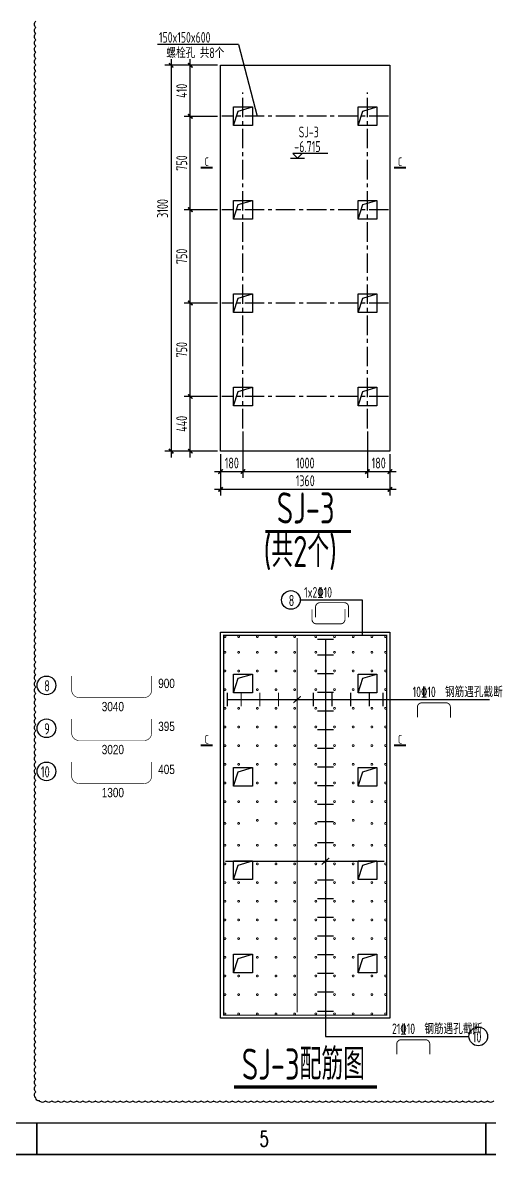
# Model space of a CAD drawing. Extents: x 214073 to 274589, y -287361 to -130190.
# Drawn here: x 243942 to 251440, y -235262 to -217079 of the extents above; entities that cross this region are included whole.
import ezdxf

# ---------------------------------------------------------------- set-up
doc = ezdxf.new("R2010")
doc.units = 0
doc.header["$LTSCALE"] = 500
doc.header["$MEASUREMENT"] = 0
doc.linetypes.add('CENTER', pattern=[2, 1.25, -0.25, 0.25, -0.25])
doc.layers.get('0').update_dxf_attribs({"linetype": 'CONTINUOUS'})
doc.layers.get('Defpoints').update_dxf_attribs({"linetype": 'CONTINUOUS'})
for name, color, linetype in [('1', 7, 'CONTINUOUS'), ('1_3PR_CIVI_E', 7, 'CONTINUOUS'), ('DIM', 3, 'CONTINUOUS'), ('PRDWWS', 7, 'CONTINUOUS'), ('REIN', 1, 'CONTINUOUS'), ('TEXT', 7, 'CONTINUOUS'), ('提资', 6, 'CONTINUOUS'), ('设备基础', 213, 'CONTINUOUS')]:
    doc.layers.add(name, color=color, linetype=linetype)
doc.layers.add('_TSZ_PLOT_MARK', color=1, linetype='CONTINUOUS', plot=False)
doc.styles.add('ACP1000普通样式', font='tssdeng.shx', dxfattribs={"width": 0.7, "bigfont": 'tssdchn.shx'})
doc.styles.add('bine', font='binee.shx', dxfattribs={"width": 0.7, "bigfont": 'binec.shx'})
doc.styles.add('HZ', font='romans.shx', dxfattribs={"width": 0.7, "bigfont": 'hz.shx'})
doc.styles.add('TSSD_Label', font='Tssdeng.shx', dxfattribs={"width": 0.7, "bigfont": 'hztxt.shx'})
doc.styles.add('TSSD_Rein', font='Tssdeng.shx', dxfattribs={"width": 0.7, "bigfont": 'hztxt.shx'})
doc.styles.add('轴线', font='tssdeng.shx', dxfattribs={"width": 0.7, "bigfont": 'tssdchn.shx'})
doc.dimstyles.new('_TCH_ARCH&&100', dxfattribs={"dimtxt": 175, "dimasz": 50, "dimexe": 100, "dimexo": 50, "dimgap": 50, "dimtad": 1, "dimdec": 0, "dimtxsty": 'TSSD_Rein', "dimblk": 'ARCHTICK', "dimcen": 2.5, "dimdle": 100, "dimclrd": 3, "dimclrt": 7, "dimazin": 2, "dimtfac": 1, "dimtdec": 0, "dimtix": 1, "dimtmove": 2, "dimatfit": 3, "dimarcsym": 0})

# ---------------------------------------------------------------- blocks, each defined once
blk = doc.blocks.new('_ArchTick')
at = {"color": 0, "const_width": 0.5}
blk.add_lwpolyline([(-0.71, -0.71), (0.71, 0.71)], dxfattribs=at)
blk = doc.blocks.new('*D2766')
at = {"layer": 'Defpoints', "color": 0, "transparency": 16777216}
for p in [(246636, -223085), (247122, -223085), (247122, -223965)]:
    blk.add_point(p, dxfattribs=at)
at = {"layer": '提资', "color": 0, "lineweight": -2, "transparency": 16777216}
for p, q in [((247072, -223085), (246536, -223085)), ((247072, -223965), (246536, -223965))]:
    blk.add_line(p, q, dxfattribs=at)
at = {"layer": '提资', "color": 3, "lineweight": -2, "transparency": 16777216}
blk.add_line((246636, -224065), (246636, -222985), dxfattribs=at)
at = {"layer": '提资', "color": 3, "lineweight": -2, "transparency": 16777216, "xscale": 50, "yscale": 50, "zscale": 50}
for p, rotation in [((246636, -223085), 90), ((246636, -223965), 270)]:
    blk.add_blockref('_ArchTick', p, dxfattribs=dict(at, rotation=rotation))
at = {"layer": '提资', "color": 7, "transparency": 16777216, "insert": (246498, -223525), "char_height": 175, "attachment_point": 5, "rotation": 90, "style": 'TSSD_Rein'}
blk.add_mtext('\\A1;440', dxfattribs=at)
blk = doc.blocks.new('*D2767')
at = {"layer": 'Defpoints', "color": 0, "transparency": 16777216}
for p in [(246636, -221585), (247122, -221585), (247122, -223085)]:
    blk.add_point(p, dxfattribs=at)
at = {"layer": '提资', "color": 0, "lineweight": -2, "transparency": 16777216}
for p, q in [((247072, -221585), (246536, -221585)), ((247072, -223085), (246536, -223085))]:
    blk.add_line(p, q, dxfattribs=at)
at = {"layer": '提资', "color": 3, "lineweight": -2, "transparency": 16777216}
blk.add_line((246636, -223185), (246636, -221485), dxfattribs=at)
at = {"layer": '提资', "color": 3, "lineweight": -2, "transparency": 16777216, "xscale": 50, "yscale": 50, "zscale": 50}
for p, rotation in [((246636, -221585), 90), ((246636, -223085), 270)]:
    blk.add_blockref('_ArchTick', p, dxfattribs=dict(at, rotation=rotation))
at = {"layer": '提资', "color": 7, "transparency": 16777216, "insert": (246498, -222335), "char_height": 175, "attachment_point": 5, "rotation": 90, "style": 'TSSD_Rein'}
blk.add_mtext('\\A1;750', dxfattribs=at)
blk = doc.blocks.new('*D2768')
at = {"layer": 'Defpoints', "color": 0, "transparency": 16777216}
for p in [(246636, -220085), (247122, -220085), (247122, -221585)]:
    blk.add_point(p, dxfattribs=at)
at = {"layer": '提资', "color": 3, "lineweight": -2, "transparency": 16777216}
blk.add_line((246636, -221685), (246636, -219985), dxfattribs=at)
at = {"layer": '提资', "color": 0, "lineweight": -2, "transparency": 16777216}
for p, q in [((247072, -220085), (246536, -220085)), ((247072, -221585), (246536, -221585))]:
    blk.add_line(p, q, dxfattribs=at)
at = {"layer": '提资', "color": 3, "lineweight": -2, "transparency": 16777216, "xscale": 50, "yscale": 50, "zscale": 50}
for p, rotation in [((246636, -220085), 90), ((246636, -221585), 270)]:
    blk.add_blockref('_ArchTick', p, dxfattribs=dict(at, rotation=rotation))
at = {"layer": '提资', "color": 7, "transparency": 16777216, "insert": (246498, -220835), "char_height": 175, "attachment_point": 5, "rotation": 90, "style": 'TSSD_Rein'}
blk.add_mtext('\\A1;750', dxfattribs=at)
blk = doc.blocks.new('*D2769')
at = {"layer": 'Defpoints', "color": 0, "transparency": 16777216}
for p in [(246636, -218585), (247122, -218585), (247122, -220085)]:
    blk.add_point(p, dxfattribs=at)
at = {"layer": '提资', "color": 3, "lineweight": -2, "transparency": 16777216}
blk.add_line((246636, -220185), (246636, -218485), dxfattribs=at)
at = {"layer": '提资', "color": 0, "lineweight": -2, "transparency": 16777216}
for p, q in [((247072, -218585), (246536, -218585)), ((247072, -220085), (246536, -220085))]:
    blk.add_line(p, q, dxfattribs=at)
at = {"layer": '提资', "color": 3, "lineweight": -2, "transparency": 16777216, "xscale": 50, "yscale": 50, "zscale": 50}
for p, rotation in [((246636, -218585), 90), ((246636, -220085), 270)]:
    blk.add_blockref('_ArchTick', p, dxfattribs=dict(at, rotation=rotation))
at = {"layer": '提资', "color": 7, "transparency": 16777216, "insert": (246498, -219335), "char_height": 175, "attachment_point": 5, "rotation": 90, "style": 'TSSD_Rein'}
blk.add_mtext('\\A1;750', dxfattribs=at)
blk = doc.blocks.new('*D2770')
at = {"layer": 'Defpoints', "color": 0, "transparency": 16777216}
for p in [(247482, -223599), (247122, -223965), (247482, -224292)]:
    blk.add_point(p, dxfattribs=at)
at = {"layer": '提资', "color": 0, "lineweight": -2, "transparency": 16777216}
for p, q in [((247482, -223649), (247482, -224392)), ((247122, -224015), (247122, -224392))]:
    blk.add_line(p, q, dxfattribs=at)
at = {"layer": '提资', "color": 3, "lineweight": -2, "transparency": 16777216}
blk.add_line((247022, -224292), (247582, -224292), dxfattribs=at)
at = {"layer": '提资', "color": 3, "lineweight": -2, "transparency": 16777216, "xscale": 50, "yscale": 50, "zscale": 50, "rotation": 180}
blk.add_blockref('_ArchTick', (247122, -224292), dxfattribs=at)
at = {"layer": '提资', "color": 3, "lineweight": -2, "transparency": 16777216, "xscale": 50, "yscale": 50, "zscale": 50}
blk.add_blockref('_ArchTick', (247482, -224292), dxfattribs=at)
at = {"layer": '提资', "color": 7, "transparency": 16777216, "insert": (247302, -224155), "char_height": 175, "attachment_point": 5, "style": 'TSSD_Rein'}
blk.add_mtext('\\A1;180', dxfattribs=at)
blk = doc.blocks.new('*D2771')
at = {"layer": 'Defpoints', "color": 0, "transparency": 16777216}
for p in [(247482, -223599), (249482, -223599), (249482, -224292)]:
    blk.add_point(p, dxfattribs=at)
at = {"layer": '提资', "color": 0, "lineweight": -2, "transparency": 16777216}
for p, q in [((247482, -223649), (247482, -224392)), ((249482, -223649), (249482, -224392))]:
    blk.add_line(p, q, dxfattribs=at)
at = {"layer": '提资', "color": 3, "lineweight": -2, "transparency": 16777216}
blk.add_line((247382, -224292), (249582, -224292), dxfattribs=at)
at = {"layer": '提资', "color": 3, "lineweight": -2, "transparency": 16777216, "xscale": 50, "yscale": 50, "zscale": 50, "rotation": 180}
blk.add_blockref('_ArchTick', (247482, -224292), dxfattribs=at)
at = {"layer": '提资', "color": 3, "lineweight": -2, "transparency": 16777216, "xscale": 50, "yscale": 50, "zscale": 50}
blk.add_blockref('_ArchTick', (249482, -224292), dxfattribs=at)
at = {"layer": '提资', "color": 7, "transparency": 16777216, "insert": (248482, -224155), "char_height": 175, "attachment_point": 5, "style": 'TSSD_Rein'}
blk.add_mtext('\\A1;1000', dxfattribs=at)
blk = doc.blocks.new('*D2772')
at = {"layer": 'Defpoints', "color": 0, "transparency": 16777216}
for p in [(249482, -223599), (249842, -223965), (249842, -224292)]:
    blk.add_point(p, dxfattribs=at)
at = {"layer": '提资', "color": 0, "lineweight": -2, "transparency": 16777216}
for p, q in [((249482, -223649), (249482, -224392)), ((249842, -224015), (249842, -224392))]:
    blk.add_line(p, q, dxfattribs=at)
at = {"layer": '提资', "color": 3, "lineweight": -2, "transparency": 16777216}
blk.add_line((249382, -224292), (249942, -224292), dxfattribs=at)
at = {"layer": '提资', "color": 3, "lineweight": -2, "transparency": 16777216, "xscale": 50, "yscale": 50, "zscale": 50, "rotation": 180}
blk.add_blockref('_ArchTick', (249482, -224292), dxfattribs=at)
at = {"layer": '提资', "color": 3, "lineweight": -2, "transparency": 16777216, "xscale": 50, "yscale": 50, "zscale": 50}
blk.add_blockref('_ArchTick', (249842, -224292), dxfattribs=at)
at = {"layer": '提资', "color": 7, "transparency": 16777216, "insert": (249662, -224155), "char_height": 175, "attachment_point": 5, "style": 'TSSD_Rein'}
blk.add_mtext('\\A1;180', dxfattribs=at)
blk = doc.blocks.new('*D2773')
at = {"layer": 'Defpoints', "color": 0, "transparency": 16777216}
for p in [(246636, -217765), (247122, -217765), (247122, -218585)]:
    blk.add_point(p, dxfattribs=at)
at = {"layer": '提资', "color": 0, "lineweight": -2, "transparency": 16777216}
for p, q in [((247072, -217765), (246536, -217765)), ((247072, -218585), (246536, -218585))]:
    blk.add_line(p, q, dxfattribs=at)
at = {"layer": '提资', "color": 3, "lineweight": -2, "transparency": 16777216}
blk.add_line((246636, -218685), (246636, -217665), dxfattribs=at)
at = {"layer": '提资', "color": 3, "lineweight": -2, "transparency": 16777216, "xscale": 50, "yscale": 50, "zscale": 50}
for p, rotation in [((246636, -217765), 90), ((246636, -218585), 270)]:
    blk.add_blockref('_ArchTick', p, dxfattribs=dict(at, rotation=rotation))
at = {"layer": '提资', "color": 7, "transparency": 16777216, "insert": (246498, -218175), "char_height": 175, "attachment_point": 5, "rotation": 90, "style": 'TSSD_Rein'}
blk.add_mtext('\\A1;410', dxfattribs=at)
blk = doc.blocks.new('*D2774')
at = {"layer": 'Defpoints', "color": 0, "transparency": 16777216}
for p in [(247122, -223965), (249842, -223965), (247122, -224578)]:
    blk.add_point(p, dxfattribs=at)
at = {"layer": '提资', "color": 0, "lineweight": -2, "transparency": 16777216}
for p, q in [((247122, -224015), (247122, -224678)), ((249842, -224015), (249842, -224678))]:
    blk.add_line(p, q, dxfattribs=at)
at = {"layer": '提资', "color": 3, "lineweight": -2, "transparency": 16777216}
blk.add_line((249942, -224578), (247022, -224578), dxfattribs=at)
at = {"layer": '提资', "color": 3, "lineweight": -2, "transparency": 16777216, "xscale": 50, "yscale": 50, "zscale": 50, "rotation": 180}
blk.add_blockref('_ArchTick', (247122, -224578), dxfattribs=at)
at = {"layer": '提资', "color": 3, "lineweight": -2, "transparency": 16777216, "xscale": 50, "yscale": 50, "zscale": 50}
blk.add_blockref('_ArchTick', (249842, -224578), dxfattribs=at)
at = {"layer": '提资', "color": 7, "transparency": 16777216, "insert": (248482, -224440), "char_height": 175, "attachment_point": 5, "style": 'TSSD_Rein'}
blk.add_mtext('\\A1;1360', dxfattribs=at)
blk = doc.blocks.new('*D2779')
at = {"layer": 'Defpoints', "color": 0, "transparency": 16777216}
for p in [(247122, -217765), (246328, -223965), (247122, -223965)]:
    blk.add_point(p, dxfattribs=at)
at = {"layer": '提资', "color": 0, "lineweight": -2, "transparency": 16777216}
for p, q in [((247072, -217765), (246228, -217765)), ((247072, -223965), (246228, -223965))]:
    blk.add_line(p, q, dxfattribs=at)
at = {"layer": '提资', "color": 3, "lineweight": -2, "transparency": 16777216}
blk.add_line((246328, -217665), (246328, -224065), dxfattribs=at)
at = {"layer": '提资', "color": 3, "lineweight": -2, "transparency": 16777216, "xscale": 50, "yscale": 50, "zscale": 50}
for p, rotation in [((246328, -217765), 90), ((246328, -223965), 270)]:
    blk.add_blockref('_ArchTick', p, dxfattribs=dict(at, rotation=rotation))
at = {"layer": '提资', "color": 7, "transparency": 16777216, "insert": (246190, -220065), "char_height": 175, "attachment_point": 5, "rotation": 90, "style": 'TSSD_Rein'}
blk.add_mtext('\\A1;3100', dxfattribs=at)

msp = doc.modelspace()

# ---------------------------------------------------------------- linework, layer by layer
msp.add_lwpolyline([(215323, -193711.9), (273019, -193711.9), (273019, -234761.9), (215323, -234761.9)], close=True)
at = {"const_width": 15}
for points in [[(247192.2, -226930.8, 1), (247192.2, -226959.1, 1)], [(247412.2, -226930.8, 1), (247412.2, -226959.1, 1)], [(247712.2, -226930.8, 1), (247712.2, -226959.1, 1)], [(248012.2, -226930.8, 1), (248012.2, -226959.1, 1)], [(248312.2, -226930.8, 1), (248312.2, -226959.1, 1)], [(248652.2, -226930.8, -1), (248652.2, -226959.1, -1)], [(248952.2, -226930.8, -1), (248952.2, -226959.1, -1)], [(249252.2, -226930.8, -1), (249252.2, -226959.1, -1)], [(249552.2, -226930.8, -1), (249552.2, -226959.1, -1)], [(249772.2, -226930.8, -1), (249772.2, -226959.1, -1)], [(247192.2, -227180.8, 1), (247192.2, -227209.1, 1)], [(247412.2, -227180.8, 1), (247412.2, -227209.1, 1)], [(247712.2, -227180.8, 1), (247712.2, -227209.1, 1)], [(248012.2, -227180.8, 1), (248012.2, -227209.1, 1)], [(248312.2, -227180.8, 1), (248312.2, -227209.1, 1)], [(248652.2, -227180.8, -1), (248652.2, -227209.1, -1)], [(248952.2, -227180.8, -1), (248952.2, -227209.1, -1)], [(249252.2, -227180.8, -1), (249252.2, -227209.1, -1)], [(249552.2, -227180.8, -1), (249552.2, -227209.1, -1)], [(249772.2, -227180.8, -1), (249772.2, -227209.1, -1)], [(247192.2, -227480.8, 1), (247192.2, -227509.1, 1)], [(247412.2, -227480.8, 1), (247412.2, -227509.1, 1)], [(247712.2, -227480.8, 1), (247712.2, -227509.1, 1)], [(248012.2, -227480.8, 1), (248012.2, -227509.1, 1)], [(248312.2, -227480.8, 1), (248312.2, -227509.1, 1)], [(248652.2, -227480.8, -1), (248652.2, -227509.1, -1)], [(248952.2, -227480.8, -1), (248952.2, -227509.1, -1)], [(249252.2, -227480.8, -1), (249252.2, -227509.1, -1)], [(249552.2, -227480.8, -1), (249552.2, -227509.1, -1)], [(249772.2, -227480.8, -1), (249772.2, -227509.1, -1)], [(247192.2, -227780.8, 1), (247192.2, -227809.1, 1)], [(247712.2, -227780.8, 1), (247712.2, -227809.1, 1)], [(248012.2, -227780.8, 1), (248012.2, -227809.1, 1)], [(248312.2, -227780.8, 1), (248312.2, -227809.1, 1)], [(248652.2, -227780.8, -1), (248652.2, -227809.1, -1)], [(248952.2, -227780.8, -1), (248952.2, -227809.1, -1)], [(249252.2, -227780.8, -1), (249252.2, -227809.1, -1)], [(249772.2, -227780.8, -1), (249772.2, -227809.1, -1)], [(247192.2, -228080.8, 1), (247192.2, -228109.1, 1)], [(247412.2, -228080.8, 1), (247412.2, -228109.1, 1)], [(247712.2, -228080.8, 1), (247712.2, -228109.1, 1)], [(248012.2, -228080.8, 1), (248012.2, -228109.1, 1)], [(248312.2, -228080.8, 1), (248312.2, -228109.1, 1)], [(248652.2, -228080.8, -1), (248652.2, -228109.1, -1)], [(248952.2, -228080.8, -1), (248952.2, -228109.1, -1)], [(249252.2, -228080.8, -1), (249252.2, -228109.1, -1)], [(249552.2, -228080.8, -1), (249552.2, -228109.1, -1)], [(249772.2, -228080.8, -1), (249772.2, -228109.1, -1)], [(247192.2, -228380.8, 1), (247192.2, -228409.1, 1)], [(247412.2, -228380.8, 1), (247412.2, -228409.1, 1)], [(247712.2, -228380.8, 1), (247712.2, -228409.1, 1)], [(248012.2, -228380.8, 1), (248012.2, -228409.1, 1)], [(248312.2, -228380.8, 1), (248312.2, -228409.1, 1)], [(248652.2, -228380.8, -1), (248652.2, -228409.1, -1)], [(248952.2, -228380.8, -1), (248952.2, -228409.1, -1)], [(249252.2, -228380.8, -1), (249252.2, -228409.1, -1)], [(249552.2, -228380.8, -1), (249552.2, -228409.1, -1)], [(249772.2, -228380.8, -1), (249772.2, -228409.1, -1)], [(247192.2, -228680.8, 1), (247192.2, -228709.1, 1)], [(247412.2, -228680.8, 1), (247412.2, -228709.1, 1)], [(247712.2, -228680.8, 1), (247712.2, -228709.1, 1)], [(248012.2, -228680.8, 1), (248012.2, -228709.1, 1)], [(248312.2, -228680.8, 1), (248312.2, -228709.1, 1)], [(248652.2, -228680.8, -1), (248652.2, -228709.1, -1)], [(248952.2, -228680.8, -1), (248952.2, -228709.1, -1)], [(249252.2, -228680.8, -1), (249252.2, -228709.1, -1)], [(249552.2, -228680.8, -1), (249552.2, -228709.1, -1)], [(249772.2, -228680.8, -1), (249772.2, -228709.1, -1)], [(247192.2, -228980.8, 1), (247192.2, -229009.1, 1)], [(247412.2, -228980.8, 1), (247412.2, -229009.1, 1)], [(247712.2, -228980.8, 1), (247712.2, -229009.1, 1)], [(248012.2, -228980.8, 1), (248012.2, -229009.1, 1)], [(248312.2, -228980.8, 1), (248312.2, -229009.1, 1)], [(248652.2, -228980.8, -1), (248652.2, -229009.1, -1)], [(248952.2, -228980.8, -1), (248952.2, -229009.1, -1)], [(249252.2, -228980.8, -1), (249252.2, -229009.1, -1)], [(249552.2, -228980.8, -1), (249552.2, -229009.1, -1)], [(249772.2, -228980.8, -1), (249772.2, -229009.1, -1)], [(247192.2, -229280.8, 1), (247192.2, -229309.1, 1)], [(247712.2, -229280.8, 1), (247712.2, -229309.1, 1)], [(248012.2, -229280.8, 1), (248012.2, -229309.1, 1)], [(248312.2, -229280.8, 1), (248312.2, -229309.1, 1)], [(248652.2, -229280.8, -1), (248652.2, -229309.1, -1)], [(248952.2, -229280.8, -1), (248952.2, -229309.1, -1)], [(249252.2, -229280.8, -1), (249252.2, -229309.1, -1)], [(249772.2, -229280.8, -1), (249772.2, -229309.1, -1)], [(247192.2, -229580.8, 1), (247192.2, -229609.1, 1)], [(247412.2, -229580.8, 1), (247412.2, -229609.1, 1)], [(247712.2, -229580.8, 1), (247712.2, -229609.1, 1)], [(248012.2, -229580.8, 1), (248012.2, -229609.1, 1)], [(248312.2, -229580.8, 1), (248312.2, -229609.1, 1)], [(248652.2, -229580.8, -1), (248652.2, -229609.1, -1)], [(248952.2, -229580.8, -1), (248952.2, -229609.1, -1)], [(249252.2, -229580.8, -1), (249252.2, -229609.1, -1)], [(249552.2, -229580.8, -1), (249552.2, -229609.1, -1)], [(249772.2, -229580.8, -1), (249772.2, -229609.1, -1)], [(247192.2, -229930.8, 1), (247192.2, -229959.1, 1)], [(247412.2, -229930.8, 1), (247412.2, -229959.1, 1)], [(247712.2, -229880.8, 1), (247712.2, -229909.1, 1)], [(248012.2, -229930.8, 1), (248012.2, -229959.1, 1)], [(248312.2, -229930.8, 1), (248312.2, -229959.1, 1)], [(248652.2, -229930.8, -1), (248652.2, -229959.1, -1)], [(248952.2, -229930.8, -1), (248952.2, -229959.1, -1)], [(249252.2, -229880.8, -1), (249252.2, -229909.1, -1)], [(249552.2, -229930.8, -1), (249552.2, -229959.1, -1)], [(249772.2, -229930.8, -1), (249772.2, -229959.1, -1)], [(247192.2, -230309.1, -1), (247192.2, -230280.8, -1)], [(247412.2, -230309.1, -1), (247412.2, -230280.8, -1)], [(247712.2, -230309.1, -1), (247712.2, -230280.8, -1)], [(248012.2, -230309.1, -1), (248012.2, -230280.8, -1)], [(248312.2, -230309.1, -1), (248312.2, -230280.8, -1)], [(248652.2, -230309.1, 1), (248652.2, -230280.8, 1)], [(248952.2, -230309.1, 1), (248952.2, -230280.8, 1)], [(249252.2, -230309.1, 1), (249252.2, -230280.8, 1)], [(249552.2, -230309.1, 1), (249552.2, -230280.8, 1)], [(249772.2, -230309.1, 1), (249772.2, -230280.8, 1)], [(247192.2, -230609.1, -1), (247192.2, -230580.8, -1)], [(247712.2, -230609.1, -1), (247712.2, -230580.8, -1)], [(248012.2, -230609.1, -1), (248012.2, -230580.8, -1)], [(248312.2, -230609.1, -1), (248312.2, -230580.8, -1)], [(248652.2, -230609.1, 1), (248652.2, -230580.8, 1)], [(248952.2, -230609.1, 1), (248952.2, -230580.8, 1)], [(249252.2, -230609.1, 1), (249252.2, -230580.8, 1)], [(249772.2, -230609.1, 1), (249772.2, -230580.8, 1)], [(247192.2, -230909.1, -1), (247192.2, -230880.8, -1)], [(247412.2, -230909.1, -1), (247412.2, -230880.8, -1)], [(247712.2, -230909.1, -1), (247712.2, -230880.8, -1)], [(248012.2, -230909.1, -1), (248012.2, -230880.8, -1)], [(248312.2, -230909.1, -1), (248312.2, -230880.8, -1)], [(248652.2, -230909.1, 1), (248652.2, -230880.8, 1)], [(248952.2, -230909.1, 1), (248952.2, -230880.8, 1)], [(249252.2, -230909.1, 1), (249252.2, -230880.8, 1)], [(249552.2, -230909.1, 1), (249552.2, -230880.8, 1)], [(249772.2, -230909.1, 1), (249772.2, -230880.8, 1)], [(247192.2, -231209.1, -1), (247192.2, -231180.8, -1)], [(247412.2, -231209.1, -1), (247412.2, -231180.8, -1)], [(247712.2, -231209.1, -1), (247712.2, -231180.8, -1)], [(248012.2, -231209.1, -1), (248012.2, -231180.8, -1)], [(248312.2, -231209.1, -1), (248312.2, -231180.8, -1)], [(248652.2, -231209.1, 1), (248652.2, -231180.8, 1)], [(248952.2, -231209.1, 1), (248952.2, -231180.8, 1)], [(249252.2, -231209.1, 1), (249252.2, -231180.8, 1)], [(249552.2, -231209.1, 1), (249552.2, -231180.8, 1)], [(249772.2, -231209.1, 1), (249772.2, -231180.8, 1)], [(247192.2, -231509.1, -1), (247192.2, -231480.8, -1)], [(247412.2, -231509.1, -1), (247412.2, -231480.8, -1)], [(247712.2, -231509.1, -1), (247712.2, -231480.8, -1)], [(248012.2, -231509.1, -1), (248012.2, -231480.8, -1)], [(248312.2, -231509.1, -1), (248312.2, -231480.8, -1)], [(248652.2, -231509.1, 1), (248652.2, -231480.8, 1)], [(248952.2, -231509.1, 1), (248952.2, -231480.8, 1)], [(249252.2, -231509.1, 1), (249252.2, -231480.8, 1)], [(249552.2, -231509.1, 1), (249552.2, -231480.8, 1)], [(249772.2, -231509.1, 1), (249772.2, -231480.8, 1)], [(247192.2, -231809.1, -1), (247192.2, -231780.8, -1)], [(247412.2, -231809.1, -1), (247412.2, -231780.8, -1)], [(247712.2, -231809.1, -1), (247712.2, -231780.8, -1)], [(248012.2, -231809.1, -1), (248012.2, -231780.8, -1)], [(248312.2, -231809.1, -1), (248312.2, -231780.8, -1)], [(248652.2, -231809.1, 1), (248652.2, -231780.8, 1)], [(248952.2, -231809.1, 1), (248952.2, -231780.8, 1)], [(249252.2, -231809.1, 1), (249252.2, -231780.8, 1)], [(249552.2, -231809.1, 1), (249552.2, -231780.8, 1)], [(249772.2, -231809.1, 1), (249772.2, -231780.8, 1)], [(247192.2, -232109.1, -1), (247192.2, -232080.8, -1)], [(247712.2, -232109.1, -1), (247712.2, -232080.8, -1)], [(248012.2, -232109.1, -1), (248012.2, -232080.8, -1)], [(248312.2, -232109.1, -1), (248312.2, -232080.8, -1)], [(248652.2, -232109.1, 1), (248652.2, -232080.8, 1)], [(248952.2, -232109.1, 1), (248952.2, -232080.8, 1)], [(249252.2, -232109.1, 1), (249252.2, -232080.8, 1)], [(249772.2, -232109.1, 1), (249772.2, -232080.8, 1)], [(247192.2, -232409.1, -1), (247192.2, -232380.8, -1)], [(247412.2, -232409.1, -1), (247412.2, -232380.8, -1)], [(247712.2, -232409.1, -1), (247712.2, -232380.8, -1)], [(248012.2, -232409.1, -1), (248012.2, -232380.8, -1)], [(248312.2, -232409.1, -1), (248312.2, -232380.8, -1)], [(248652.2, -232409.1, 1), (248652.2, -232380.8, 1)], [(248952.2, -232409.1, 1), (248952.2, -232380.8, 1)], [(249252.2, -232409.1, 1), (249252.2, -232380.8, 1)], [(249552.2, -232409.1, 1), (249552.2, -232380.8, 1)], [(249772.2, -232409.1, 1), (249772.2, -232380.8, 1)], [(247192.2, -232709.1, -1), (247192.2, -232680.8, -1)], [(247412.2, -232709.1, -1), (247412.2, -232680.8, -1)], [(247712.2, -232709.1, -1), (247712.2, -232680.8, -1)], [(248012.2, -232709.1, -1), (248012.2, -232680.8, -1)], [(248312.2, -232709.1, -1), (248312.2, -232680.8, -1)], [(248652.2, -232709.1, 1), (248652.2, -232680.8, 1)], [(248952.2, -232709.1, 1), (248952.2, -232680.8, 1)], [(249252.2, -232709.1, 1), (249252.2, -232680.8, 1)], [(249552.2, -232709.1, 1), (249552.2, -232680.8, 1)], [(249772.2, -232709.1, 1), (249772.2, -232680.8, 1)], [(247192.2, -233019.1, -1), (247192.2, -232990.8, -1)], [(247412.2, -233019.1, -1), (247412.2, -232990.8, -1)], [(247712.2, -233019.1, -1), (247712.2, -232990.8, -1)], [(248012.2, -233019.1, -1), (248012.2, -232990.8, -1)], [(248312.2, -233019.1, -1), (248312.2, -232990.8, -1)], [(248652.2, -233019.1, 1), (248652.2, -232990.8, 1)], [(248952.2, -233019.1, 1), (248952.2, -232990.8, 1)], [(249252.2, -233019.1, 1), (249252.2, -232990.8, 1)], [(249552.2, -233019.1, 1), (249552.2, -232990.8, 1)], [(249772.2, -233019.1, 1), (249772.2, -232990.8, 1)]]:
    msp.add_lwpolyline(points, format="xyb", close=True, dxfattribs=at)
at = {"flags": 128}
for points in [[(244171, -235261.9), (244171, -234761.9)], [(251383, -235261.9), (251383, -234761.9)]]:
    msp.add_lwpolyline(points, dxfattribs=at)
at = {"color": 4, "flags": 128}
for points in [[(244171, -234761.9), (244171, -235261.9)], [(251383, -234761.9), (251383, -235261.9)], [(273523, -235261.9), (214073, -235261.9)]]:
    msp.add_lwpolyline(points, dxfattribs=at)
at = {"color": 4}
for centre in [(248252.1, -226355.2), (244324.9, -227726.7), (244324.9, -228417.1), (244324.9, -229108.2), (251262.2, -233366.6)]:
    msp.add_circle(centre, 150, dxfattribs=at)
at = {"layer": '1', "color": 2}
msp.add_lwpolyline([(251510.7, -234401.3, -0.5205671), (251410.7, -234401.3, -0.5205671), (251310.7, -234401.3, -0.5205671), (251210.7, -234401.3, -0.5205671), (251110.7, -234401.3, -0.5205671), (251010.7, -234401.3, -0.5205671), (250910.7, -234401.3, -0.5205671), (250810.7, -234401.3, -0.5205671), (250710.7, -234401.3, -0.5205671), (250610.7, -234401.3, -0.5205671), (250510.7, -234401.3, -0.5205671), (250410.7, -234401.3, -0.5205671), (250310.7, -234401.3, -0.5205671), (250210.7, -234401.3, -0.5205671), (250110.7, -234401.3, -0.5205671), (250010.7, -234401.3, -0.5205671), (249910.7, -234401.3, -0.5205671), (249810.7, -234401.3, -0.5205671), (249710.7, -234401.3, -0.5205671), (249610.7, -234401.3, -0.5205671), (249510.7, -234401.3, -0.5205671), (249410.7, -234401.3, -0.5205671), (249310.7, -234401.3, -0.5205671), (249210.7, -234401.3, -0.5205671), (249110.7, -234401.3, -0.5205671), (249010.7, -234401.3, -0.5205671), (248910.7, -234401.3, -0.5205671), (248810.7, -234401.3, -0.5205671), (248710.7, -234401.3, -0.5205671), (248610.7, -234401.3, -0.5205671), (248510.7, -234401.3, -0.5205671), (248410.7, -234401.3, -0.5205671), (248310.7, -234401.3, -0.5205671), (248210.7, -234401.3, -0.5205671), (248110.7, -234401.3, -0.5205671), (248010.7, -234401.3, -0.5205671), (247910.7, -234401.3, -0.5205671), (247810.7, -234401.3, -0.5205671), (247710.7, -234401.3, -0.5205671), (247610.7, -234401.3, -0.5205671), (247510.7, -234401.3, -0.5205671), (247410.7, -234401.3, -0.5205671), (247310.7, -234401.3, -0.5205671), (247210.7, -234401.3, -0.5205671), (247110.7, -234401.3, -0.5205671), (247010.7, -234401.3, -0.5205671), (246910.7, -234401.3, -0.5205671), (246810.7, -234401.3, -0.5205671), (246710.7, -234401.3, -0.5205671), (246610.7, -234401.3, -0.5205671), (246510.7, -234401.3, -0.5205671), (246410.7, -234401.3, -0.5205671), (246310.7, -234401.3, -0.5205671), (246210.7, -234401.3, -0.5205671), (246110.7, -234401.3, -0.5205671), (246010.7, -234401.3, -0.5205671), (245910.7, -234401.3, -0.5205671), (245810.7, -234401.3, -0.5205671), (245710.7, -234401.3, -0.5205671), (245610.7, -234401.3, -0.5205671), (245510.7, -234401.3, -0.5205671), (245410.7, -234401.3, -0.5205671), (245310.7, -234401.3, -0.5205671), (245210.7, -234401.3, -0.5205671), (245110.7, -234401.3, -0.5205671), (245010.7, -234401.3, -0.5205671), (244910.7, -234401.3, -0.5205671), (244810.7, -234401.3, -0.5205671), (244710.7, -234401.3, -0.5205671), (244610.7, -234401.3, -0.5205671), (244510.7, -234401.3, -0.5205671), (244410.7, -234401.3, -0.5205671), (244310.7, -234401.3, -0.5205671), (244210.7, -234401.3, -0.5205671), (244156.1, -234355.9, -0.5205671), (244156.1, -234255.9, -0.5205671), (244156.1, -234155.9, -0.5205671), (244156.1, -234055.9, -0.5205671), (244156.1, -233955.9, -0.5205671), (244156.1, -233855.9, -0.5205671), (244156.1, -233755.9, -0.5205671), (244156.1, -233655.9, -0.5205671), (244156.1, -233555.9, -0.5205671), (244156.1, -233455.9, -0.5205671), (244156.1, -233355.9, -0.5205671), (244156.1, -233255.9, -0.5205671), (244156.1, -233155.9, -0.5205671), (244156.1, -233055.9, -0.5205671), (244156.1, -232955.9, -0.5205671), (244156.1, -232855.9, -0.5205671), (244156.1, -232755.9, -0.5205671), (244156.1, -232655.9, -0.5205671), (244156.1, -232555.9, -0.5205671), (244156.1, -232455.9, -0.5205671), (244156.1, -232355.9, -0.5205671), (244156.1, -232255.9, -0.5205671), (244156.1, -232155.9, -0.5205671), (244156.1, -232055.9, -0.5205671), (244156.1, -231955.9, -0.5205671), (244156.1, -231855.9, -0.5205671), (244156.1, -231755.9, -0.5205671), (244156.1, -231655.9, -0.5205671), (244156.1, -231555.9, -0.5205671), (244156.1, -231455.9, -0.5205671), (244156.1, -231355.9, -0.5205671), (244156.1, -231255.9, -0.5205671), (244156.1, -231155.9, -0.5205671), (244156.1, -231055.9, -0.5205671), (244156.1, -230955.9, -0.5205671), (244156.1, -230855.9, -0.5205671), (244156.1, -230755.9, -0.5205671), (244156.1, -230655.9, -0.5205671), (244156.1, -230555.9, -0.5205671), (244156.1, -230455.9, -0.5205671), (244156.1, -230355.9, -0.5205671), (244156.1, -230255.9, -0.5205671), (244156.1, -230155.9, -0.5205671), (244156.1, -230055.9, -0.5205671), (244156.1, -229955.9, -0.5205671), (244156.1, -229855.9, -0.5205671), (244156.1, -229755.9, -0.5205671), (244156.1, -229655.9, -0.5205671), (244156.1, -229555.9, -0.5205671), (244156.1, -229455.9, -0.5205671), (244156.1, -229355.9, -0.5205671), (244156.1, -229255.9, -0.5205671), (244156.1, -229155.9, -0.5205671), (244156.1, -229055.9, -0.5205671), (244156.1, -228955.9, -0.5205671), (244156.1, -228855.9, -0.5205671), (244156.1, -228755.9, -0.5205671), (244156.1, -228655.9, -0.5205671), (244156.1, -228555.9, -0.5205671), (244156.1, -228455.9, -0.5205671), (244156.1, -228355.9, -0.5205671), (244156.1, -228255.9, -0.5205671), (244156.1, -228155.9, -0.5205671), (244156.1, -228055.9, -0.5205671), (244156.1, -227955.9, -0.5205671), (244156.1, -227855.9, -0.5205671), (244156.1, -227755.9, -0.5205671), (244156.1, -227655.9, -0.5205671), (244156.1, -227555.9, -0.5205671), (244156.1, -227455.9, -0.5205671), (244156.1, -227355.9, -0.5205671), (244156.1, -227255.9, -0.5205671), (244156.1, -227155.9, -0.5205671), (244156.1, -227055.9, -0.5205671), (244156.1, -226955.9, -0.5205671), (244156.1, -226855.9, -0.5205671), (244156.1, -226755.9, -0.5205671), (244156.1, -226655.9, -0.5205671), (244156.1, -226555.9, -0.5205671), (244156.1, -226455.9, -0.5205671), (244156.1, -226355.9, -0.5205671), (244156.1, -226255.9, -0.5205671), (244156.1, -226155.9, -0.5205671), (244156.1, -226055.9, -0.5205671), (244156.1, -225955.9, -0.5205671), (244156.1, -225855.9, -0.5205671), (244156.1, -225755.9, -0.5205671), (244156.1, -225655.9, -0.5205671), (244156.1, -225555.9, -0.5205671), (244156.1, -225455.9, -0.5205671), (244156.1, -225355.9, -0.5205671), (244156.1, -225255.9, -0.5205671), (244156.1, -225155.9, -0.5205671), (244156.1, -225055.9, -0.5205671), (244156.1, -224955.9, -0.5205671), (244156.1, -224855.9, -0.5205671), (244156.1, -224755.9, -0.5205671), (244156.1, -224655.9, -0.5205671), (244156.1, -224555.9, -0.5205671), (244156.1, -224455.9, -0.5205671), (244156.1, -224355.9, -0.5205671), (244156.1, -224255.9, -0.5205671), (244156.1, -224155.9, -0.5205671), (244156.1, -224055.9, -0.5205671), (244156.1, -223955.9, -0.5205671), (244156.1, -223855.9, -0.5205671), (244156.1, -223755.9, -0.5205671), (244156.1, -223655.9, -0.5205671), (244156.1, -223555.9, -0.5205671), (244156.1, -223455.9, -0.5205671), (244156.1, -223355.9, -0.5205671), (244156.1, -223255.9, -0.5205671), (244156.1, -223155.9, -0.5205671), (244156.1, -223055.9, -0.5205671), (244156.1, -222955.9, -0.5205671), (244156.1, -222855.9, -0.5205671), (244156.1, -222755.9, -0.5205671), (244156.1, -222655.9, -0.5205671), (244156.1, -222555.9, -0.5205671), (244156.1, -222455.9, -0.5205671), (244156.1, -222355.9, -0.5205671), (244156.1, -222255.9, -0.5205671), (244156.1, -222155.9, -0.5205671), (244156.1, -222055.9, -0.5205671), (244156.1, -221955.9, -0.5205671), (244156.1, -221855.9, -0.5205671), (244156.1, -221755.9, -0.5205671), (244156.1, -221655.9, -0.5205671), (244156.1, -221555.9, -0.5205671), (244156.1, -221455.9, -0.5205671), (244156.1, -221355.9, -0.5205671), (244156.1, -221255.9, -0.5205671), (244156.1, -221155.9, -0.5205671), (244156.1, -221055.9, -0.5205671), (244156.1, -220955.9, -0.5205671), (244156.1, -220855.9, -0.5205671), (244156.1, -220755.9, -0.5205671), (244156.1, -220655.9, -0.5205671), (244156.1, -220555.9, -0.5205671), (244156.1, -220455.9, -0.5205671), (244156.1, -220355.9, -0.5205671), (244156.1, -220255.9, -0.5205671), (244156.1, -220155.9, -0.5205671), (244156.1, -220055.9, -0.5205671), (244156.1, -219955.9, -0.5205671), (244156.1, -219855.9, -0.5205671), (244156.1, -219755.9, -0.5205671), (244156.1, -219655.9, -0.5205671), (244156.1, -219555.9, -0.5205671), (244156.1, -219455.9, -0.5205671), (244156.1, -219355.9, -0.5205671), (244156.1, -219255.9, -0.5205671), (244156.1, -219155.9, -0.5205671), (244156.1, -219055.9, -0.5205671), (244156.1, -218955.9, -0.5205671), (244156.1, -218855.9, -0.5205671), (244156.1, -218755.9, -0.5205671), (244156.1, -218655.9, -0.5205671), (244156.1, -218555.9, -0.5205671), (244156.1, -218455.9, -0.5205671), (244156.1, -218355.9, -0.5205671), (244156.1, -218255.9, -0.5205671), (244156.1, -218155.9, -0.5205671), (244156.1, -218055.9, -0.5205671), (244156.1, -217955.9, -0.5205671), (244156.1, -217855.9, -0.5205671), (244156.1, -217755.9, -0.5205671), (244156.1, -217655.9, -0.5205671), (244156.1, -217555.9, -0.5205671), (244156.1, -217455.9, -0.5205671), (244156.1, -217355.9, -0.5205671), (244156.1, -217255.9, -0.5205671), (244156.1, -217155.9, -0.5205671), (244156.1, -217055.9, -0.5205671)], format="xyb", dxfattribs=at)
at = {"layer": '1_3PR_CIVI_E', "color": 3, "linetype": 'ByBlock', "const_width": 30}
for points in [[(246800.8, -219408.7), (246992.7, -219408.7)], [(249906.6, -219408.7), (250098.4, -219408.7)], [(246800.8, -228689), (246992.7, -228689)], [(249906.6, -228689), (250098.4, -228689)]]:
    msp.add_lwpolyline(points, dxfattribs=at)
at = {"layer": '1_3PR_CIVI_E', "color": 1, "linetype": 'ByBlock', "const_width": 50, "elevation": 0}
msp.add_lwpolyline([(247839.7, -225255.3), (249219.7, -225255.3)], dxfattribs=at)
at = {"layer": '1_3PR_CIVI_E', "color": 1, "linetype": 'ByBlock', "const_width": 50}
msp.add_lwpolyline([(247336.6, -234178.8), (249632.6, -234178.8)], dxfattribs=at)
at = {"layer": '_TSZ_PLOT_MARK'}
msp.add_lwpolyline([(214073, -235261.9), (273523, -235261.9), (273523, -193211.9), (214073, -193211.9)], close=True, dxfattribs=at)
msp.add_lwpolyline([(214073, -235261.9), (273523, -235261.9), (273523, -193211.9), (214073, -193211.9)], close=True, dxfattribs=at)
msp.add_lwpolyline([(214073, -235261.9), (273523, -235261.9), (273523, -193211.9), (214073, -193211.9)], close=True, dxfattribs=at)
msp.add_lwpolyline([(214073, -235261.9), (273523, -235261.9), (273523, -193211.9), (214073, -193211.9)], close=True, dxfattribs=at)
msp.add_lwpolyline([(214073, -235261.9), (273523, -235261.9), (273523, -193211.9), (214073, -193211.9)], close=True, dxfattribs=at)
msp.add_lwpolyline([(214073, -235261.9), (273523, -235261.9), (273523, -193211.9), (214073, -193211.9)], close=True, dxfattribs=at)
msp.add_lwpolyline([(214073, -235261.9), (273523, -235261.9), (273523, -193211.9), (214073, -193211.9)], close=True, dxfattribs=at)
at = {"layer": 'DIM'}
for p, q in [((248402.1, -226355.2), (249396.3, -226355.2)), ((249396.3, -226355.2), (249396.3, -226924.9))]:
    msp.add_line(p, q, dxfattribs=at)
at = {"layer": 'DIM', "const_width": 15}
for points in [[(248590.3, -226504.6), (248590.3, -226667.8, 0.4142136), (248660.3, -226737.8), (249050.8, -226737.8, 0.4142136), (249120.8, -226667.8), (249120.8, -226501.7)], [(248648.2, -226631.5), (248648.2, -226468.3, -0.4142136), (248718.2, -226398.3), (249108.7, -226398.3, -0.4142136), (249178.7, -226468.3), (249178.7, -226634.4)], [(250283.8, -228240.7), (250283.8, -228077.5, -0.4142136), (250353.8, -228007.5), (250744.3, -228007.5, -0.4142136), (250814.3, -228077.5), (250814.3, -228243.6)], [(249952.2, -233652.9), (249952.2, -233489.8, -0.4142136), (250022.2, -233419.8), (250412.8, -233419.8, -0.4142136), (250482.8, -233489.8), (250482.8, -233655.8)]]:
    msp.add_lwpolyline(points, format="xyb", dxfattribs=at)
at = {"layer": 'PRDWWS', "color": 2}
for p, q in [((248807.1, -226987.7), (248807.1, -233366.6)), ((247232.2, -227954.4), (251443.8, -227954.4)), ((248807.1, -233366.6), (251112.2, -233366.6))]:
    msp.add_line(p, q, dxfattribs=at)
at = {"layer": 'REIN', "color": 1, "const_width": 20}
msp.add_lwpolyline([(247172.2, -226924.9), (249792.2, -226924.9), (249792.2, -233024.9), (247172.2, -233024.9)], close=True, dxfattribs=at)
for points in [[(248352.2, -226965.3), (248352.2, -232978.6)], [(248676.2, -226987.7), (248937.9, -226987.7)], [(248676.2, -227237.7), (248937.9, -227237.7)], [(248676.2, -227537.7), (248937.9, -227537.7)], [(247232.2, -227843.1), (247232.2, -228065.7)], [(247452.2, -227843.1), (247452.2, -228065.7)], [(247752.2, -227843.1), (247752.2, -228065.7)], [(248052.2, -227843.1), (248052.2, -228065.7)], [(248612.2, -227843.1), (248612.2, -228065.7)], [(248676.2, -227837.7), (248937.9, -227837.7)], [(248912.2, -227843.1), (248912.2, -228065.7)], [(249212.2, -227843.1), (249212.2, -228065.7)], [(249512.2, -227843.1), (249512.2, -228065.7)], [(249732.2, -227843.1), (249732.2, -228065.7)], [(248676.2, -228137.7), (248937.9, -228137.7)], [(248676.2, -228437.7), (248937.9, -228437.7)], [(248676.2, -228737.7), (248937.9, -228737.7)], [(248676.2, -229037.7), (248937.9, -229037.7)], [(248676.2, -229337.7), (248937.9, -229337.7)], [(248676.2, -229637.7), (248937.9, -229637.7)], [(248676.2, -229915.8), (248937.9, -229915.8)], [(248676.2, -230252.2), (248937.9, -230252.2)], [(247198.4, -230552.2), (249751.3, -230552.2)], [(248676.2, -230852.2), (248937.9, -230852.2)], [(248676.2, -231152.2), (248937.9, -231152.2)], [(248676.2, -231452.2), (248937.9, -231452.2)], [(248676.2, -231752.2), (248937.9, -231752.2)], [(248676.2, -232052.2), (248937.9, -232052.2)], [(248676.2, -232352.2), (248937.9, -232352.2)], [(248676.2, -232652.2), (248937.9, -232652.2)], [(248676.2, -232962.2), (248937.9, -232962.2)]]:
    msp.add_lwpolyline(points, dxfattribs=at)
at = {"layer": 'REIN', "color": 0, "const_width": 20}
for points in [[(248292.4, -228006.7), (248411.9, -227902)], [(248747.3, -230604.5), (248866.8, -230499.8)]]:
    msp.add_lwpolyline(points, dxfattribs=at)
at = {"layer": 'TEXT', "color": 1, "const_width": 10, "elevation": 0}
for points in [[(246014.8, -227574.8), (246014.8, -227802.5, -0.4142136), (245894.8, -227922.5), (244849.5, -227922.5, -0.4142136), (244729.5, -227802.5), (244729.5, -227574.8)], [(246014.8, -228265.1), (246014.8, -228492.9, -0.4142136), (245894.8, -228612.9), (244849.5, -228612.9, -0.4142136), (244729.5, -228492.9), (244729.5, -228265.1)], [(246014.8, -228956.3), (246014.8, -229184, -0.4142136), (245894.8, -229304), (244849.5, -229304, -0.4142136), (244729.5, -229184), (244729.5, -228956.3)]]:
    msp.add_lwpolyline(points, format="xyb", dxfattribs=at)
at = {"layer": '提资', "linetype": 'ByBlock'}
for q in [(246109.7, -217428.8), (247712.2, -218584.7)]:
    msp.add_line((247411, -217428.8), q, dxfattribs=at)
at = {"layer": '提资', "color": 254, "linetype": 'CENTER', "ltscale": 0.5}
for p, q in [((247482.2, -223598.8), (247482.2, -218200.5)), ((249482.2, -223598.8), (249482.2, -218200.5)), ((249821.6, -218584.7), (247144, -218584.7)), ((249821.6, -220084.7), (247144, -220084.7)), ((249821.6, -221584.7), (247144, -221584.7)), ((249821.6, -223084.7), (247144, -223084.7))]:
    msp.add_line(p, q, dxfattribs=at)
at = {"layer": '提资', "color": 0, "ltscale": 0.001}
for p, q in [((248246.6, -219257.3, 0), (248470.7, -219257.3, 0)), ((248358.7, -219257.3, 0), (248283.7, -219182.3, 0)), ((248843.2, -219182.3, 0), (248283.7, -219182.3, 0)), ((248358.7, -219257.3, 0), (248433.7, -219182.3, 0))]:
    msp.add_line(p, q, dxfattribs=at)
at = {"layer": '提资', "ltscale": 0.001}
for points in [[(247122.2, -217764.7), (249842.2, -217764.7), (249842.2, -223964.7), (247122.2, -223964.7)], [(247632.2, -218434.7), (247632.2, -218734.7), (247332.2, -218734.7), (247332.2, -218434.7)], [(249632.2, -218434.7), (249632.2, -218734.7), (249332.2, -218734.7), (249332.2, -218434.7)], [(247632.2, -219934.7), (247632.2, -220234.7), (247332.2, -220234.7), (247332.2, -219934.7)], [(249632.2, -219934.7), (249632.2, -220234.7), (249332.2, -220234.7), (249332.2, -219934.7)], [(247632.2, -221434.7), (247632.2, -221734.7), (247332.2, -221734.7), (247332.2, -221434.7)], [(249632.2, -221434.7), (249632.2, -221734.7), (249332.2, -221734.7), (249332.2, -221434.7)], [(247632.2, -222934.7), (247632.2, -223234.7), (247332.2, -223234.7), (247332.2, -222934.7)], [(249632.2, -222934.7), (249632.2, -223234.7), (249332.2, -223234.7), (249332.2, -222934.7)], [(247122.2, -226874.9), (249842.2, -226874.9), (249842.2, -233074.9), (247122.2, -233074.9)], [(247632.2, -227544.9), (247632.2, -227844.9), (247332.2, -227844.9), (247332.2, -227544.9)], [(249632.2, -227544.9), (249632.2, -227844.9), (249332.2, -227844.9), (249332.2, -227544.9)], [(247632.2, -229044.9), (247632.2, -229344.9), (247332.2, -229344.9), (247332.2, -229044.9)], [(249632.2, -229044.9), (249632.2, -229344.9), (249332.2, -229344.9), (249332.2, -229044.9)], [(247632.2, -230544.9), (247632.2, -230844.9), (247332.2, -230844.9), (247332.2, -230544.9)], [(249632.2, -230544.9), (249632.2, -230844.9), (249332.2, -230844.9), (249332.2, -230544.9)], [(247632.2, -232044.9), (247632.2, -232344.9), (247332.2, -232344.9), (247332.2, -232044.9)], [(249632.2, -232044.9), (249632.2, -232344.9), (249332.2, -232344.9), (249332.2, -232044.9)]]:
    msp.add_lwpolyline(points, close=True, dxfattribs=at)
for points in [[(247332.2, -218734.7), (247405.5, -218503.6), (247632.2, -218434.7)], [(249332.2, -218734.7), (249405.5, -218503.6), (249632.2, -218434.7)], [(247332.2, -220234.7), (247405.5, -220003.6), (247632.2, -219934.7)], [(249332.2, -220234.7), (249405.5, -220003.6), (249632.2, -219934.7)], [(247332.2, -221734.7), (247405.5, -221503.6), (247632.2, -221434.7)], [(249332.2, -221734.7), (249405.5, -221503.6), (249632.2, -221434.7)], [(247332.2, -223234.7), (247405.5, -223003.6), (247632.2, -222934.7)], [(249332.2, -223234.7), (249405.5, -223003.6), (249632.2, -222934.7)], [(247332.2, -227844.9), (247405.5, -227613.9), (247632.2, -227544.9)], [(249332.2, -227844.9), (249405.5, -227613.9), (249632.2, -227544.9)], [(247332.2, -229344.9), (247405.5, -229113.9), (247632.2, -229044.9)], [(249332.2, -229344.9), (249405.5, -229113.9), (249632.2, -229044.9)], [(247332.2, -230844.9), (247405.5, -230613.9), (247632.2, -230544.9)], [(249332.2, -230844.9), (249405.5, -230613.9), (249632.2, -230544.9)], [(247332.2, -232344.9), (247405.5, -232113.9), (247632.2, -232044.9)], [(249332.2, -232344.9), (249405.5, -232113.9), (249632.2, -232044.9)]]:
    msp.add_lwpolyline(points, dxfattribs=at)

# ---------------------------------------------------------------- texts
at = {"style": '轴线', "width": 0.7}
for s, p in [('8', (248215.8, -226453.1)), ('8', (244288.6, -227824.6)), ('9', (244288.6, -228514.9)), ('10', (244234.7, -229206)), ('10', (251170.3, -233464.4))]:
    msp.add_text(s, height=180, dxfattribs=at).set_placement(p)
at = {"color": 0, "style": 'HZ', "width": 0.7}
msp.add_text('5', height=250, dxfattribs=at).set_placement((247747.7, -235136.9))
at = {"layer": '1_3PR_CIVI_E', "linetype": 'ByBlock', "style": 'TSSD_Rein', "width": 0.7}
for p in [(246866.2, -219383.5), (249972, -219383.5), (246866.2, -228663.8), (249972, -228663.8)]:
    msp.add_text('C', height=140, dxfattribs=at).set_placement(p)
at = {"layer": '1_3PR_CIVI_E', "color": 7, "style": 'TSSD_Rein', "width": 0.7}
for s, p in [('SJ-3', (248025.2, -225126.5)), ('(共2个)', (247813.7, -225825.9)), ('SJ-3配筋图', (247463.3, -234061.4))]:
    msp.add_text(s, height=500, dxfattribs=at).set_placement(p)
at = {"layer": '1_3PR_CIVI_E', "color": 0, "linetype": 'ByBlock', "style": 'TSSD_Label', "width": 0.7}
for s, p in [('1x2%%13210', (248464.3, -226317.6)), ('10%%13210', (250207.6, -227916.7)), ('钢筋遇孔截断', (250727.2, -227916.7)), ('21%%13210', (249876.1, -233328.9)), ('钢筋遇孔截断', (250395.7, -233328.9))]:
    msp.add_text(s, height=170, dxfattribs=at).set_placement(p)
at = {"layer": '提资', "linetype": 'ByBlock', "style": 'TSSD_Label', "width": 0.7}
for s, p in [('150x150x600', (246132.7, -217401.1)), ('螺栓孔 共8个', (246250.9, -217650.4))]:
    msp.add_text(s, height=170, dxfattribs=at).set_placement(p)
at = {"layer": '提资', "color": 0, "ltscale": 0.001, "style": 'ACP1000普通样式', "width": 0.7}
for s, p in [('SJ-3', (248375.8, -218923.8, 0)), ('-6.715', (248304.9, -219158.4, 0))]:
    msp.add_text(s, height=175, dxfattribs=at).set_placement(p)
at = {"layer": '设备基础', "color": 4, "style": 'bine', "width": 0.8}
for s, p in [('900', (246119.8, -227770.1)), ('3040', (245213.1, -228142.8)), ('395', (246119.8, -228460.4)), ('3020', (245213.1, -228833.1)), ('405', (246119.8, -229151.6)), ('1300', (245213.1, -229524.3))]:
    msp.add_text(s, height=150, dxfattribs=at).set_placement(p)

# ---------------------------------------------------------------- dimensions: what is measured, and where the dimension line sits
at = {"layer": '提资', "color": 3}
dim = msp.add_linear_dim(base=(246328, -223964.7), p1=(247122.2, -217764.7), p2=(247122.2, -223964.7), angle=90, dimstyle='_TCH_ARCH&&100', override={"dimlfac": 0.5, "dimfxl": 100}, dxfattribs=at)
dim.commit()
dim.dimension.update_dxf_attribs({"geometry": '*D2779', "text_midpoint": (246190.5, -220064.7), "dimtype": 160})
for base, p1, p2, angle, picture, middle in [((246635.7, -217764.7), (247122.2, -218584.7), (247122.2, -217764.7), 270, '*D2773', (246498.2, -218174.7)), ((246635.7, -218584.7), (247122.2, -220084.7), (247122.2, -218584.7), 270, '*D2769', (246498.2, -219334.7)), ((246635.7, -220084.7), (247122.2, -221584.7), (247122.2, -220084.7), 270, '*D2768', (246498.2, -220834.7)), ((246635.7, -221584.7), (247122.2, -223084.7), (247122.2, -221584.7), 270, '*D2767', (246498.2, -222334.7)), ((246635.7, -223084.7), (247122.2, -223964.7), (247122.2, -223084.7), 270, '*D2766', (246498.2, -223524.7)), ((247482.2, -224292.4), (247122.2, -223964.7), (247482.2, -223598.8), 180, '*D2770', (247302.2, -224154.9)), ((249482.2, -224292.4), (247482.2, -223598.8), (249482.2, -223598.8), 180, '*D2771', (248482.2, -224154.9)), ((249842.2, -224292.4), (249482.2, -223598.8), (249842.2, -223964.7), 180, '*D2772', (249662.2, -224154.9)), ((247122.2, -224577.9), (249842.2, -223964.7), (247122.2, -223964.7), 180, '*D2774', (248482.2, -224440.4))]:
    dim = msp.add_linear_dim(base=base, p1=p1, p2=p2, angle=angle, dimstyle='_TCH_ARCH&&100', override={"dimlfac": 0.5, "dimfxl": 100}, dxfattribs=at)
    dim.commit()
    dim.dimension.update_dxf_attribs({"geometry": picture, "text_midpoint": middle})

doc.saveas('drawing.dxf')
